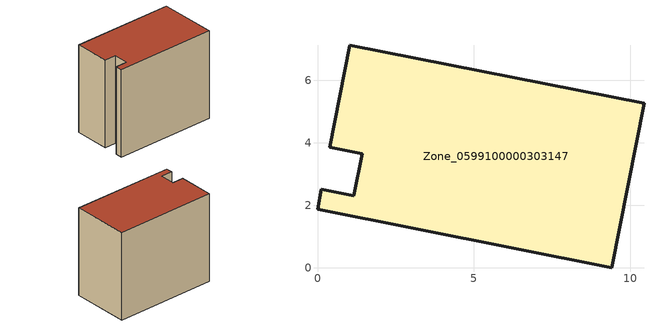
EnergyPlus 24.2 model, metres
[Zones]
Zone_0599100000303147
 floor ground (C_G): 10.45,5.27 9.42,0 0,1.88 0.13,2.51 1.17,2.3 1.44,3.65 0.4,3.85 1.03,7.12 z0
 wall outside (C_F): 9.42,0 10.45,5.27 1.03,7.12 0.4,3.85 1.44,3.65 1.17,2.3 0.13,2.51 0,1.88 9.42,0 z0:8.37
 roof outside (C_R): 0,1.88 9.42,0 10.45,5.27 1.03,7.12 0.4,3.85 1.44,3.65 1.17,2.3 0.13,2.51 z8.37
[BUILDING]
Pand.0599100000303147: North Axis=0; Terrain=City; Loads Convergence Tolerance Value=0.04; Temperature Convergence Tolerance Value=0.4; Solar Distribution=FullExterior; Maximum Number of Warmup Days=25; Minimum Number of Warmup Days=1
[Site:Location]
Rotterdam.The.Hague.AP_ZH_NLD Design_Conditions: Latitude=51.96; Longitude=4.45; Time Zone=1; Elevation=-4.5
[SITE:GROUNDTEMPERATURE:BUILDINGSURFACE]
18, 18, 18, 18, 18, 18, 18, 18, 18, 18, 18, 18
[MATERIAL] Thermal Absorptance=0.9; Solar Absorptance=0.7; Visible Absorptance=0.7
Name | Roughness | Thickness | Conductivity | Density | Specific Heat
G.TI.1975-1991 | MediumSmooth | 0.15 | 0.288461 | 540 | 1210
F.TI.1975-1991 | Rough | 0.3 | 0.230769 | 1920 | 840
R.TI.1975-1991 | MediumRough | 0.2 | 0.153846 | 1500 | 1000
[CONSTRUCTION]
C_G: G.TI.1975-1991
C_F: F.TI.1975-1991
C_R: R.TI.1975-1991
[ZONE]
Zone_0599100000303147: Type=1; Multiplier=1; Ceiling Height=Autocalculate; Volume=Autocalculate; Floor Area=autocalculate; Part of Total Floor Area=Yes
[ZONEINFILTRATION:DESIGNFLOWRATE]
Infil_Zone_0599100000303147: Zone or ZoneList or Space or SpaceList=Zone_0599100000303147; Schedule=AlwaysOn; Design Flow Rate Calculation Method=Flow/Area; Flow Rate per Floor Area=0.003; Constant Term Coefficient=1; Temperature Term Coefficient=0; Velocity Term Coefficient=0; Velocity Squared Term Coefficient=0
[HVACTEMPLATE:ZONE:IDEALLOADSAIRSYSTEM]
Zone_0599100000303147: Maximum Heating Supply Air Temperature=50; Minimum Cooling Supply Air Temperature=13; Maximum Heating Supply Air Humidity Ratio=0.0156; Minimum Cooling Supply Air Humidity Ratio=0.0077; Heating Limit=NoLimit; Cooling Limit=NoLimit; Dehumidification Control Type=ConstantSensibleHeatRatio; Cooling Sensible Heat Ratio=0.7; Dehumidification Setpoint=60; Humidification Control Type=None; Humidification Setpoint=30; Outdoor Air Method=None; Outdoor Air Flow Rate per Person=0.00944; Outdoor Air Flow Rate per Zone Floor Area=0; Outdoor Air Flow Rate per Zone=0; Demand Controlled Ventilation Type=None; Outdoor Air Economizer Type=NoEconomizer; Heat Recovery Type=None; Sensible Heat Recovery Effectiveness=0.7; Latent Heat Recovery Effectiveness=0.65
[ZONECONTROL:THERMOSTAT]
ThermostatControl_Zone_0599100000303147: Zone or ZoneList=Zone_0599100000303147; Control Type Schedule=DualSetpointControlType; Control 1=Thermostat_Zone_0599100000303147; Temperature Difference Between Cutout And Setpoint=0
[THERMOSTATSETPOINT:DUALSETPOINT]
Thermostat_Zone_0599100000303147: Heating Setpoint Temperature Schedule=HeatingSetpoint_Zone_0599100000303147; Cooling Setpoint Temperature Schedule=CoolingSetpoint_Zone_0599100000303147
[SCHEDULE:COMPACT]
HeatingSetpoint_Zone_0599100000303147: Through: 12/31, For: AllDays, Until: 24:00, 21
CoolingSetpoint_Zone_0599100000303147: Through: 12/31, For: AllDays, Until: 24:00, 24
DualSetpointControlType: Through: 12/31, For: AllDays, Until: 24:00, 4
AlwaysOn: Through: 12/31, For: AllDays, Until: 24:00, 1
